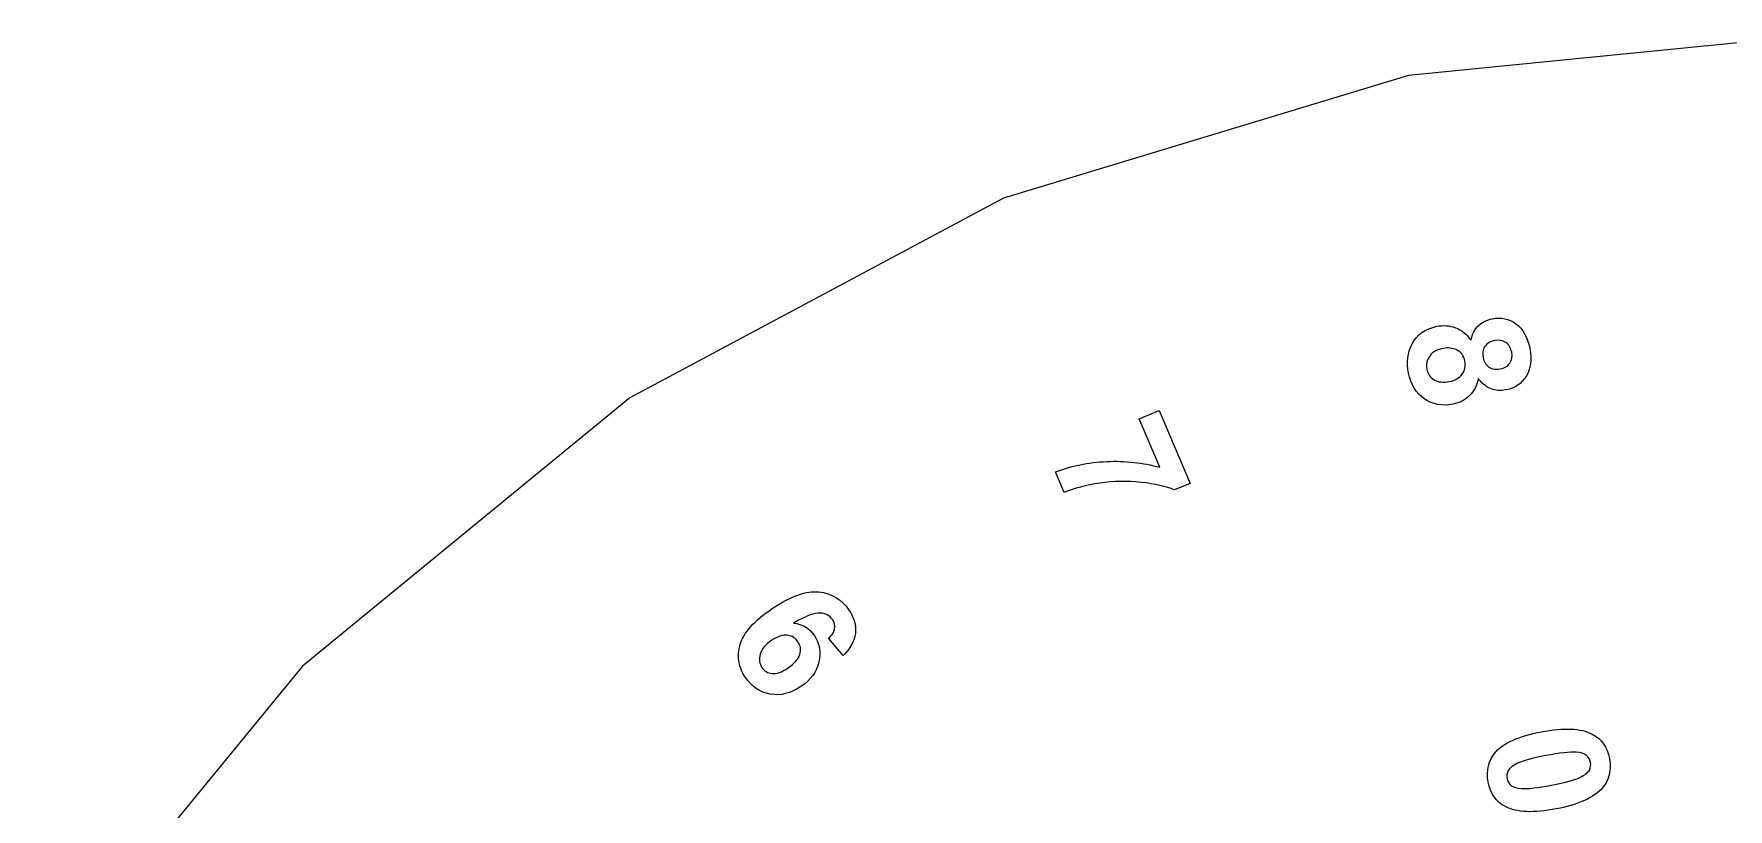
# Model space of a CAD drawing. Header units: millimetres. Extents: x -30 to 665, y 85 to 335.
# Drawn here: x 436.1 to 534.1, y 290.1 to 335 of the extents above; entities that cross this region are included whole.
import ezdxf

# ---------------------------------------------------------------- set-up
doc = ezdxf.new("R2010")
doc.units = ezdxf.units.MM
doc.layers.get('0').update_dxf_attribs({"lineweight": 25, "true_color": 0xffffff})
doc.layers.add('Gravure1', color=3, linetype='Continuous', lineweight=25, true_color=0x00ff00)

msp = doc.modelspace()

# ---------------------------------------------------------------- linework, layer by layer
for p, q in [((540, 335), (515.614, 332.598)), ((515.614, 332.598), (492.165, 325.485)), ((492.165, 325.485), (470.554, 313.934)), ((470.554, 313.934), (451.612, 298.388)), ((451.612, 298.388), (436.066, 279.446))]:
    msp.add_line(p, q)
at = {"layer": 'Gravure1'}
for p, q in [((500.026, 312.714), (501.173, 313.201)), ((501.173, 313.201), (502.966, 308.978)), ((501.218, 309.907), (500.026, 312.714)), ((495.691, 308.447), (495.185, 309.639)), ((502.966, 308.978), (502.069, 308.597)), ((482.896, 299.016), (482.051, 300.013))]:
    msp.add_line(p, q, dxfattribs=at)
for points in [[(515.798, 317.022), (516.09, 317.588), (516.574, 317.936), (517.249, 318.068)], [(517.249, 318.068), (517.621, 318.14), (517.98, 318.114), (518.327, 317.99)], [(518.327, 317.99), (518.673, 317.866), (518.97, 317.622), (519.216, 317.258)], [(519.216, 317.258), (519.293, 317.626), (519.443, 317.913), (519.664, 318.116)], [(519.664, 318.116), (519.886, 318.32), (520.147, 318.451), (520.447, 318.509)], [(520.447, 318.509), (520.959, 318.609), (521.417, 318.512), (521.821, 318.22)], [(521.821, 318.22), (522.225, 317.927), (522.491, 317.451), (522.619, 316.791)], [(515.61, 315.365), (515.488, 315.991), (515.551, 316.543), (515.798, 317.022)], [(517.627, 316.794), (517.265, 316.724), (517, 316.576), (516.833, 316.35)], [(518.395, 316.698), (518.143, 316.812), (517.887, 316.844), (517.627, 316.794)], [(518.868, 316.043), (518.806, 316.365), (518.648, 316.583), (518.395, 316.698)], [(520.024, 316.903), (519.906, 316.726), (519.871, 316.514), (519.92, 316.266)], [(520.594, 317.245), (520.332, 317.194), (520.142, 317.08), (520.024, 316.903)], [(521.234, 317.136), (521.055, 317.257), (520.842, 317.293), (520.594, 317.245)], [(521.577, 316.574), (521.528, 316.828), (521.413, 317.015), (521.234, 317.136)], [(522.619, 316.791), (522.746, 316.138), (522.677, 315.599), (522.413, 315.173)], [(516.833, 316.35), (516.666, 316.125), (516.61, 315.873), (516.664, 315.595)], [(518.709, 315.297), (518.869, 315.516), (518.922, 315.765), (518.868, 316.043)], [(519.92, 316.266), (519.968, 316.016), (520.081, 315.831), (520.258, 315.71)], [(520.258, 315.71), (520.436, 315.589), (520.656, 315.554), (520.919, 315.605)], [(520.919, 315.605), (521.166, 315.653), (521.349, 315.765), (521.468, 315.943)], [(521.468, 315.943), (521.588, 316.12), (521.624, 316.331), (521.577, 316.574)], [(516.519, 313.866), (516.043, 314.194), (515.741, 314.694), (515.61, 315.365)], [(516.664, 315.595), (516.717, 315.323), (516.858, 315.118), (517.088, 314.977)], [(517.088, 314.977), (517.318, 314.837), (517.617, 314.803), (517.986, 314.875)], [(517.986, 314.875), (518.308, 314.937), (518.549, 315.078), (518.709, 315.297)], [(519.644, 315.056), (519.565, 314.644), (519.398, 314.311), (519.143, 314.055)], [(520.349, 314.468), (520.068, 314.585), (519.833, 314.781), (519.644, 315.056)], [(522.413, 315.173), (522.149, 314.747), (521.76, 314.484), (521.248, 314.385)], [(518.183, 313.56), (517.549, 313.437), (516.994, 313.539), (516.519, 313.866)], [(519.143, 314.055), (518.888, 313.8), (518.568, 313.635), (518.183, 313.56)], [(521.248, 314.385), (520.93, 314.323), (520.63, 314.351), (520.349, 314.468)], [(495.185, 309.639), (496.085, 309.996), (497.071, 310.197), (498.144, 310.243)], [(498.144, 310.243), (499.217, 310.289), (500.242, 310.177), (501.218, 309.907)], [(497.745, 308.989), (496.943, 308.872), (496.258, 308.691), (495.691, 308.447)], [(500.141, 309.034), (499.347, 309.122), (498.548, 309.107), (497.745, 308.989)], [(502.069, 308.597), (501.578, 308.801), (500.936, 308.946), (500.141, 309.034)], [(478.794, 301.732), (479.858, 302.449), (480.757, 302.77), (481.492, 302.694)], [(481.492, 302.694), (482.227, 302.618), (482.806, 302.266), (483.23, 301.637)], [(476.937, 299.656), (477.138, 300.34), (477.757, 301.032), (478.794, 301.732)], [(481.551, 301.47), (481.231, 301.49), (480.723, 301.296), (480.026, 300.887)], [(482.269, 301.088), (482.111, 301.323), (481.872, 301.45), (481.551, 301.47)], [(482.402, 300.55), (482.433, 300.732), (482.389, 300.911), (482.269, 301.088)], [(483.23, 301.637), (483.527, 301.197), (483.65, 300.749), (483.598, 300.293)], [(479.66, 300.18), (479.392, 300.214), (479.095, 300.121), (478.768, 299.901)], [(480.276, 299.807), (480.132, 300.02), (479.927, 300.145), (479.66, 300.18)], [(480.026, 300.887), (480.54, 300.831), (480.936, 300.597), (481.214, 300.185)], [(481.214, 300.185), (481.527, 299.721), (481.619, 299.204), (481.488, 298.634)], [(482.051, 300.013), (482.254, 300.189), (482.371, 300.368), (482.402, 300.55)], [(483.598, 300.293), (483.546, 299.838), (483.312, 299.412), (482.896, 299.016)], [(477.229, 297.752), (476.834, 298.337), (476.737, 298.972), (476.937, 299.656)], [(478.099, 299.087), (478.015, 298.788), (478.045, 298.532), (478.189, 298.318)], [(478.768, 299.901), (478.407, 299.657), (478.184, 299.386), (478.099, 299.087)], [(479.707, 298.294), (480.085, 298.549), (480.311, 298.809), (480.387, 299.075)], [(480.387, 299.075), (480.463, 299.341), (480.426, 299.585), (480.276, 299.807)], [(478.189, 298.318), (478.328, 298.112), (478.524, 297.995), (478.777, 297.966)], [(478.777, 297.966), (479.031, 297.937), (479.341, 298.047), (479.707, 298.294)], [(481.488, 298.634), (481.358, 298.064), (481.013, 297.591), (480.454, 297.214)], [(478.672, 296.772), (478.079, 296.879), (477.598, 297.205), (477.229, 297.752)], [(480.454, 297.214), (479.86, 296.813), (479.266, 296.666), (478.672, 296.772)], [(520.672, 293.446), (521.106, 293.955), (521.983, 294.338), (523.301, 294.594)], [(523.301, 294.594), (524.594, 294.846), (525.569, 294.802), (526.226, 294.463)], [(526.226, 294.463), (526.767, 294.182), (527.102, 293.708), (527.232, 293.042)], [(520.215, 291.679), (520.085, 292.347), (520.237, 292.937), (520.672, 293.446)], [(523.555, 293.214), (522.749, 293.057), (522.203, 292.909), (521.917, 292.769)], [(525.301, 293.412), (524.943, 293.437), (524.361, 293.371), (523.555, 293.214)], [(525.904, 293.227), (525.778, 293.333), (525.577, 293.394), (525.301, 293.412)], [(526.139, 292.83), (526.108, 292.99), (526.03, 293.122), (525.904, 293.227)], [(521.374, 292.345), (521.299, 292.202), (521.276, 292.051), (521.307, 291.891)], [(521.917, 292.769), (521.631, 292.629), (521.45, 292.487), (521.374, 292.345)], [(525.525, 291.952), (525.81, 292.091), (525.992, 292.233), (526.07, 292.376)], [(526.07, 292.376), (526.147, 292.52), (526.17, 292.671), (526.139, 292.83)], [(527.232, 293.042), (527.361, 292.377), (527.224, 291.811), (526.822, 291.344)], [(521.221, 290.26), (520.68, 290.54), (520.344, 291.013), (520.215, 291.679)], [(521.307, 291.891), (521.338, 291.732), (521.417, 291.6), (521.543, 291.494)], [(521.543, 291.494), (521.669, 291.389), (521.869, 291.327), (522.145, 291.31)], [(522.145, 291.31), (522.5, 291.285), (523.081, 291.351), (523.887, 291.507)], [(523.887, 291.507), (524.693, 291.664), (525.239, 291.812), (525.525, 291.952)], [(526.822, 291.344), (526.346, 290.788), (525.457, 290.383), (524.155, 290.13)], [(524.155, 290.13), (522.854, 289.877), (521.876, 289.92), (521.221, 290.26)]]:
    msp.add_open_spline(points, degree=3, dxfattribs=at)

doc.saveas('drawing.dxf')
